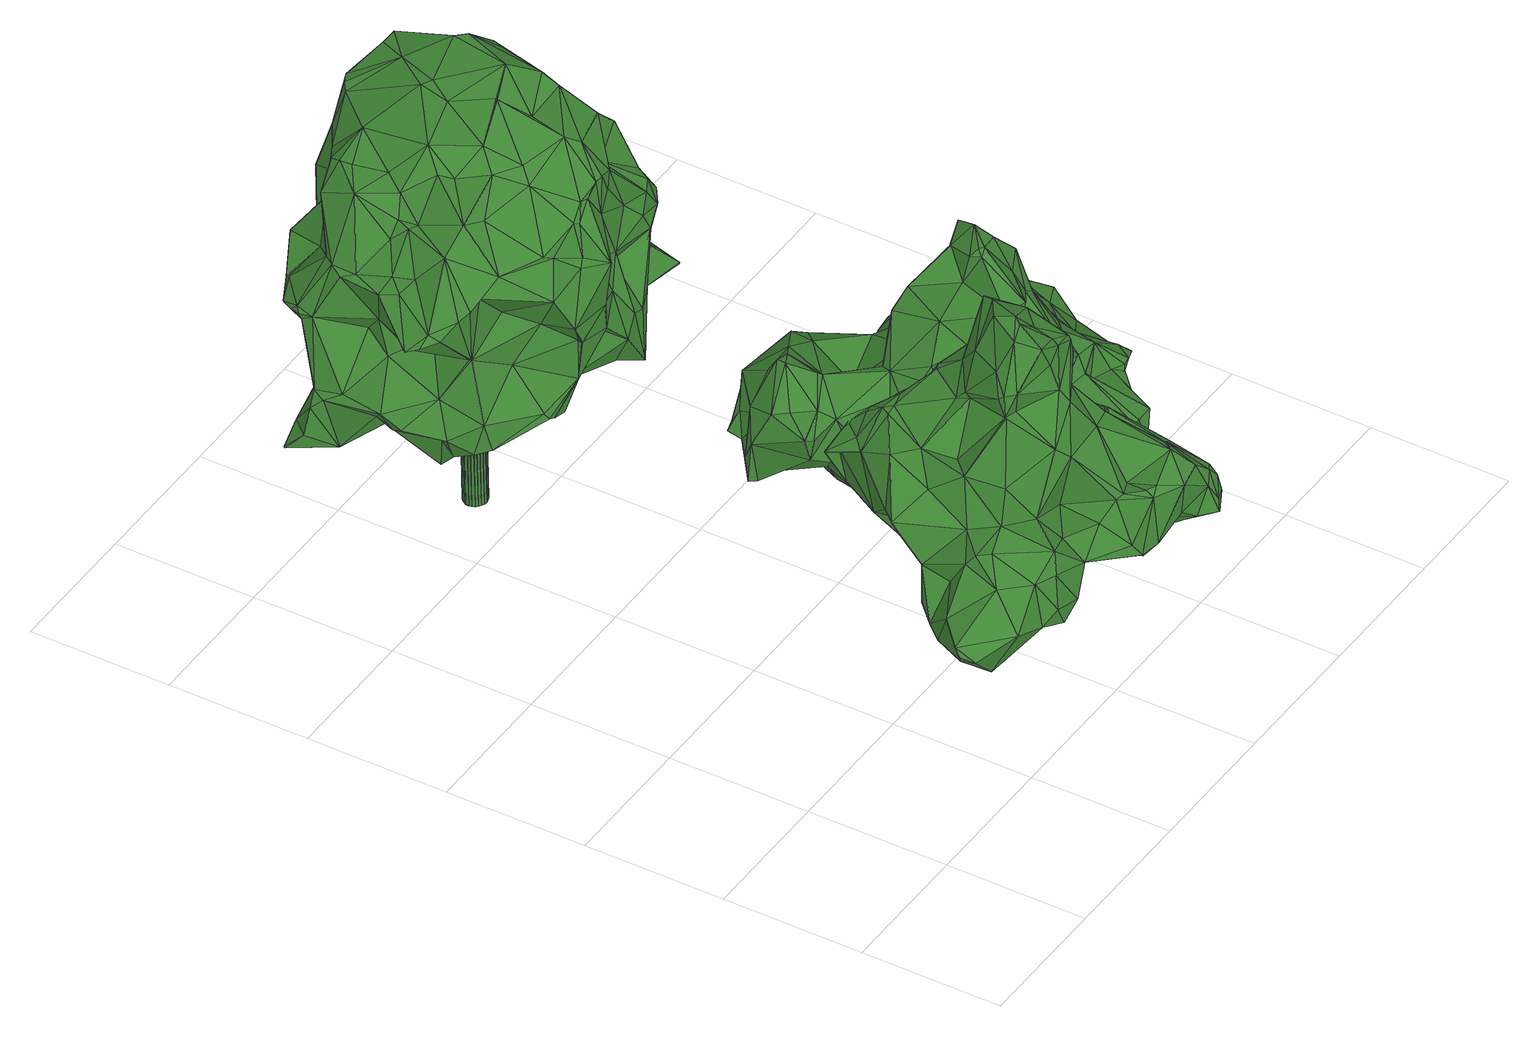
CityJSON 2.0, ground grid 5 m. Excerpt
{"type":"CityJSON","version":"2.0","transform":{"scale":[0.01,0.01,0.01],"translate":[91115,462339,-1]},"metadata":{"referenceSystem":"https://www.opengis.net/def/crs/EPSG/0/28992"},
"CityObjects":{
"tree1":{"type":"SolitaryVegetationObject","attributes":{"gtid":35,"crown_width_m":12.37,"crown_median_z":10.06,"trunk_H_m":9.99,"trunk_DBH_m":0.796,"trunk_radius_m":0.398,"trunk_base_height_m":0.07,"original_gtid":"35"},"geometry":[{"type":"Solid","lod":"3","boundaries":[[[[0,1,2]],[[3,4,5]],[[6,7,8]],[[9,10,11]],[[12,13,14]],[[15,16,17]],[[18,19,20]],[[21,22,23]],[[24,25,26]],[[24,26,27]],[[15,28,29]],[[30,1,31]],[[32,33,34]],[[35,36,37]],[[38,39,40]],[[41,42,43]],[[44,45,46]],[[47,11,48]],[[49,50,51]],[[52,36,35]],[[52,35,23]],[[22,53,54]],[[55,56,57]],[[58,59,60]],[[61,62,63]],[[64,63,62]],[[65,66,67]],[[68,69,70]],[[71,72,73]],[[74,14,75]],[[76,77,78]],[[79,80,81]],[[82,12,83]],[[84,38,85]],[[86,15,87]],[[88,89,90]],[[91,92,93]],[[72,94,95]],[[96,29,97]],[[87,29,96]],[[98,99,100]],[[101,34,102]],[[96,103,104]],[[97,103,96]],[[3,5,105]],[[106,92,91]],[[106,91,86]],[[107,108,109]],[[110,111,112]],[[5,113,61]],[[114,115,102]],[[93,92,116]],[[117,118,119]],[[120,121,3]],[[85,38,40]],[[85,40,122]],[[123,66,124]],[[125,70,126]],[[125,126,127]],[[47,48,57]],[[101,128,129]],[[130,2,1]],[[56,47,57]],[[1,131,130]],[[132,133,134]],[[135,136,137]],[[138,6,98]],[[15,17,139]],[[41,140,42]],[[141,97,142]],[[143,144,145]],[[146,56,135]],[[146,47,56]],[[23,147,52]],[[148,149,150]],[[0,2,151]],[[0,151,37]],[[98,152,99]],[[153,154,155]],[[156,157,158]],[[159,124,160]],[[161,162,163]],[[3,105,120]],[[164,105,165]],[[61,105,5]],[[16,15,132]],[[166,64,107]],[[166,107,167]],[[164,165,158]],[[165,105,61]],[[165,61,63]],[[129,128,168]],[[119,169,14]],[[156,158,55]],[[120,105,164]],[[64,170,165]],[[64,165,63]],[[11,10,77]],[[13,8,117]],[[171,168,128]],[[172,160,173]],[[30,152,154]],[[99,174,59]],[[175,158,165]],[[170,175,165]],[[55,158,175]],[[101,129,168]],[[34,101,168]],[[14,13,119]],[[24,176,177]],[[178,34,168]],[[178,32,34]],[[179,156,180]],[[181,41,182]],[[134,183,16]],[[89,184,90]],[[185,93,186]],[[187,139,17]],[[188,189,190]],[[191,106,86]],[[99,192,100]],[[45,172,193]],[[194,161,195]],[[122,23,35]],[[117,196,118]],[[169,75,14]],[[197,198,199]],[[58,182,41]],[[85,122,35]],[[103,200,104]],[[201,202,192]],[[203,58,60]],[[87,15,29]],[[44,172,45]],[[27,75,169]],[[35,37,85]],[[15,204,133]],[[86,205,191]],[[178,206,32]],[[102,128,101]],[[59,30,31]],[[207,208,209]],[[80,79,210]],[[106,210,79]],[[70,69,126]],[[211,148,212]],[[8,213,214]],[[7,214,213]],[[7,213,8]],[[215,216,93]],[[47,146,9]],[[130,25,217]],[[28,15,139]],[[4,90,5]],[[218,219,220]],[[221,7,222]],[[6,222,7]],[[110,223,111]],[[195,48,11]],[[195,11,194]],[[96,104,87]],[[224,225,226]],[[223,227,111]],[[166,135,175]],[[166,175,170]],[[228,198,188]],[[33,198,228]],[[138,98,100]],[[183,187,17]],[[183,229,187]],[[116,230,93]],[[231,232,32]],[[198,233,199]],[[234,235,236]],[[44,237,172]],[[160,172,237]],[[178,168,238]],[[217,151,2]],[[45,239,240]],[[131,12,74]],[[228,81,80]],[[154,152,98]],[[15,86,204]],[[60,59,31]],[[60,31,0]],[[99,59,192]],[[196,241,94]],[[242,232,243]],[[4,244,88]],[[137,245,146]],[[219,146,245]],[[246,247,248]],[[91,204,86]],[[109,249,250]],[[64,62,108]],[[64,108,107]],[[70,65,68]],[[207,231,32]],[[243,198,242]],[[160,124,251]],[[173,160,251]],[[164,158,157]],[[164,157,120]],[[197,199,252]],[[197,252,221]],[[253,254,48]],[[33,114,34]],[[102,34,114]],[[232,242,32]],[[153,83,12]],[[154,82,155]],[[27,65,176]],[[255,176,65]],[[42,134,43]],[[9,11,47]],[[185,43,256]],[[257,256,43]],[[170,64,166]],[[167,258,166]],[[259,78,77]],[[260,261,190]],[[107,109,167]],[[46,45,240]],[[70,66,65]],[[228,80,262]],[[228,262,114]],[[61,113,62]],[[8,13,82]],[[111,239,45]],[[22,54,246]],[[87,148,211]],[[263,162,264]],[[263,264,187]],[[156,53,157]],[[10,145,265]],[[187,266,263]],[[163,263,266]],[[137,146,135]],[[82,83,155]],[[225,215,230]],[[267,215,225]],[[166,136,135]],[[268,181,147]],[[269,177,176]],[[270,177,269]],[[185,256,93]],[[257,93,256]],[[258,167,271]],[[173,251,127]],[[173,127,272]],[[189,198,197]],[[104,200,149]],[[179,229,54]],[[179,54,53]],[[239,273,240]],[[246,147,23]],[[246,23,22]],[[197,267,260]],[[97,161,103]],[[268,140,181]],[[53,274,157]],[[223,51,50]],[[249,113,5]],[[189,197,260]],[[255,67,89]],[[221,267,197]],[[40,269,275]],[[179,180,229]],[[24,38,217]],[[24,217,25]],[[162,141,264]],[[49,51,110]],[[42,140,276]],[[225,260,267]],[[276,140,268]],[[242,33,32]],[[198,33,242]],[[30,131,1]],[[94,72,196]],[[133,257,43]],[[54,229,247]],[[54,247,246]],[[114,262,115]],[[243,233,198]],[[6,82,154]],[[6,154,98]],[[243,50,233]],[[257,204,93]],[[133,204,257]],[[202,186,192]],[[277,186,202]],[[43,277,41]],[[185,277,43]],[[15,133,132]],[[80,210,278]],[[180,156,279]],[[111,227,235]],[[163,280,195]],[[138,215,281]],[[267,138,281]],[[223,243,227]],[[236,227,243]],[[145,282,143]],[[109,108,113]],[[45,283,111]],[[32,206,207]],[[11,77,194]],[[259,77,10]],[[9,282,10]],[[145,10,282]],[[191,210,106]],[[255,89,269]],[[125,251,124]],[[138,284,6]],[[222,6,284]],[[285,286,127]],[[123,249,184]],[[57,254,55]],[[159,160,237]],[[172,71,193]],[[198,189,188]],[[255,269,176]],[[117,8,214]],[[285,72,286]],[[125,66,70]],[[237,44,287]],[[40,275,121]],[[40,121,122]],[[41,277,201]],[[202,201,277]],[[113,249,109]],[[58,201,59]],[[259,10,265]],[[89,67,123]],[[66,123,67]],[[192,186,100]],[[142,28,264]],[[142,97,28]],[[178,238,288]],[[161,194,103]],[[263,163,162]],[[44,271,287]],[[19,214,221]],[[19,221,20]],[[147,182,52]],[[287,271,109]],[[189,260,190]],[[143,289,219]],[[282,289,143]],[[104,149,148]],[[14,74,12]],[[172,173,272]],[[149,200,77]],[[6,8,82]],[[273,290,291]],[[94,241,95]],[[18,241,196]],[[20,241,18]],[[87,104,148]],[[269,89,88]],[[124,66,125]],[[185,186,277]],[[292,72,95]],[[207,236,231]],[[207,218,236]],[[46,291,44]],[[77,103,194]],[[287,109,237]],[[109,159,237]],[[273,293,218]],[[273,234,293]],[[110,51,223]],[[216,100,186]],[[216,186,93]],[[248,268,246]],[[131,25,130]],[[236,293,234]],[[121,275,244]],[[68,65,169]],[[27,169,65]],[[169,118,69]],[[24,177,39]],[[62,113,108]],[[288,207,206]],[[288,206,178]],[[17,16,183]],[[55,135,56]],[[175,135,55]],[[77,200,103]],[[235,239,111]],[[195,280,48]],[[58,203,36]],[[36,52,58]],[[37,36,203]],[[290,220,291]],[[294,295,296]],[[217,84,151]],[[41,181,140]],[[77,76,149]],[[218,290,273]],[[187,229,297]],[[126,285,127]],[[150,149,76]],[[141,162,161]],[[291,220,258]],[[215,100,216]],[[260,225,261]],[[224,261,225]],[[97,29,28]],[[163,266,280]],[[117,214,19]],[[144,208,298]],[[144,298,145]],[[239,234,273]],[[239,235,234]],[[150,299,148]],[[183,276,248]],[[139,264,28]],[[161,163,195]],[[210,191,205]],[[91,93,204]],[[243,223,50]],[[106,226,92]],[[292,294,110]],[[110,294,49]],[[71,286,72]],[[221,214,7]],[[132,134,16]],[[76,171,150]],[[238,171,76]],[[238,168,171]],[[201,192,59]],[[265,298,78]],[[219,218,144]],[[219,144,143]],[[26,74,75]],[[26,75,27]],[[116,92,226]],[[253,279,156]],[[48,279,253]],[[226,106,224]],[[23,122,300]],[[230,116,226]],[[95,295,292]],[[294,292,295]],[[248,276,268]],[[123,184,89]],[[123,124,249]],[[121,244,3]],[[3,244,4]],[[275,88,244]],[[275,269,88]],[[228,114,33]],[[278,210,205]],[[37,151,85]],[[84,85,151]],[[88,90,4]],[[27,176,24]],[[38,24,39]],[[65,67,255]],[[73,193,71]],[[152,30,174]],[[152,174,99]],[[297,266,187]],[[119,118,169]],[[236,243,232]],[[127,251,125]],[[142,264,141]],[[139,187,264]],[[18,117,19]],[[109,271,167]],[[134,42,276]],[[134,276,183]],[[115,278,212]],[[80,278,115]],[[146,219,289]],[[119,13,117]],[[196,69,118]],[[38,84,217]],[[157,274,120]],[[21,120,274]],[[21,274,53]],[[21,53,22]],[[57,48,254]],[[46,240,291]],[[240,273,291]],[[291,271,44]],[[73,72,301]],[[291,258,271]],[[18,196,117]],[[279,48,302]],[[280,266,302]],[[280,302,48]],[[153,155,83]],[[112,283,73]],[[292,301,72]],[[9,289,282]],[[245,258,220]],[[245,220,219]],[[218,220,290]],[[97,141,161]],[[230,226,225]],[[193,73,283]],[[193,283,45]],[[153,131,154]],[[30,154,131]],[[112,111,283]],[[301,112,73]],[[301,292,112]],[[110,112,292]],[[58,41,201]],[[134,133,43]],[[221,252,20]],[[207,288,208]],[[238,208,288]],[[297,229,180]],[[298,265,145]],[[179,53,156]],[[295,95,20]],[[20,95,241]],[[267,281,215]],[[82,13,12]],[[131,153,12]],[[230,215,93]],[[100,215,138]],[[49,294,50]],[[296,50,294]],[[296,233,50]],[[2,130,217]],[[270,39,177]],[[246,268,147]],[[297,302,266]],[[272,127,286]],[[9,146,289]],[[52,182,58]],[[169,69,68]],[[231,236,232]],[[37,203,60]],[[115,262,80]],[[253,156,55]],[[121,300,122]],[[23,300,21]],[[121,120,300]],[[21,300,120]],[[138,267,284]],[[221,284,267]],[[221,222,284]],[[249,90,184]],[[249,5,90]],[[102,150,171]],[[128,102,171]],[[253,55,254]],[[218,293,236]],[[303,285,126]],[[72,285,303]],[[72,303,126]],[[279,302,297]],[[144,218,209]],[[37,60,0]],[[40,39,270]],[[40,270,269]],[[207,209,218]],[[106,79,224]],[[109,250,159]],[[159,250,124]],[[249,124,250]],[[258,136,166]],[[258,245,136]],[[245,137,136]],[[126,69,72]],[[236,235,227]],[[183,247,229]],[[183,248,247]],[[190,81,188]],[[190,224,81]],[[79,81,224]],[[224,190,261]],[[188,81,228]],[[212,205,211]],[[278,205,212]],[[87,211,205]],[[87,205,86]],[[76,78,298]],[[298,208,238]],[[238,76,298]],[[259,265,78]],[[72,304,196]],[[196,304,69]],[[72,69,304]],[[25,305,26]],[[131,305,25]],[[74,305,131]],[[74,26,305]],[[59,174,30]],[[181,182,147]],[[144,209,208]],[[180,279,297]],[[295,20,252]],[[295,252,296]],[[233,252,199]],[[296,252,233]],[[0,31,1]],[[115,299,102]],[[102,299,150]],[[212,148,299]],[[212,299,115]],[[172,286,71]],[[272,286,172]],[[306,307,308]],[[306,308,309]],[[309,308,310]],[[309,310,311]],[[308,307,312]],[[308,312,310]],[[310,312,313]],[[310,313,311]],[[312,307,314]],[[312,314,313]],[[313,314,315]],[[313,315,311]],[[314,307,316]],[[314,316,315]],[[315,316,317]],[[315,317,311]],[[316,307,318]],[[316,318,317]],[[317,318,319]],[[317,319,311]],[[318,307,320]],[[318,320,319]],[[319,320,321]],[[319,321,311]],[[320,307,322]],[[320,322,321]],[[321,322,323]],[[321,323,311]],[[322,307,324]],[[322,324,323]],[[323,324,325]],[[323,325,311]],[[324,307,326]],[[324,326,325]],[[325,326,327]],[[325,327,311]],[[326,307,328]],[[326,328,327]],[[327,328,329]],[[327,329,311]],[[328,307,330]],[[328,330,329]],[[329,330,331]],[[329,331,311]],[[330,307,332]],[[330,332,331]],[[331,332,333]],[[331,333,311]],[[332,307,334]],[[332,334,333]],[[333,334,335]],[[333,335,311]],[[334,307,336]],[[334,336,335]],[[335,336,337]],[[335,337,311]],[[336,307,338]],[[336,338,337]],[[337,338,339]],[[337,339,311]],[[338,307,340]],[[338,340,339]],[[339,340,341]],[[339,341,311]],[[340,307,342]],[[340,342,341]],[[341,342,343]],[[341,343,311]],[[342,307,344]],[[342,344,343]],[[343,344,345]],[[343,345,311]],[[344,307,346]],[[344,346,345]],[[345,346,347]],[[345,347,311]],[[346,307,348]],[[346,348,347]],[[347,348,349]],[[347,349,311]],[[348,307,350]],[[348,350,349]],[[349,350,351]],[[349,351,311]],[[350,307,352]],[[350,352,351]],[[351,352,353]],[[351,353,311]],[[352,307,354]],[[352,354,353]],[[353,354,355]],[[353,355,311]],[[354,307,306]],[[354,306,355]],[[355,306,309]],[[355,309,311]]]]}]},
"tree2":{"type":"SolitaryVegetationObject","attributes":{"gtid":78,"crown_width_m":10.09,"crown_median_z":3.3,"trunk_H_m":3.5,"trunk_DBH_m":0.306,"trunk_radius_m":0.153,"trunk_base_height_m":-0.2,"original_gtid":"79"},"geometry":[{"type":"Solid","lod":"3","boundaries":[[[[356,357,358]],[[359,360,361]],[[362,363,364]],[[365,366,367]],[[368,369,370]],[[368,371,369]],[[372,373,374]],[[372,374,375]],[[376,377,378]],[[376,379,377]],[[380,381,382]],[[383,384,385]],[[386,387,362]],[[388,389,390]],[[391,380,392]],[[393,394,395]],[[396,395,394]],[[397,392,398]],[[399,400,401]],[[402,399,401]],[[403,404,405]],[[406,364,407]],[[408,360,409]],[[410,359,361]],[[411,363,412]],[[413,414,415]],[[416,417,418]],[[412,363,419]],[[412,419,396]],[[420,421,422]],[[423,424,425]],[[426,427,428]],[[429,430,431]],[[432,431,430]],[[369,433,434]],[[435,436,405]],[[437,438,439]],[[440,441,442]],[[443,441,440]],[[444,445,446]],[[385,447,448]],[[372,449,373]],[[449,424,423]],[[450,419,451]],[[452,450,451]],[[387,451,419]],[[386,362,453]],[[454,455,446]],[[383,381,456]],[[372,393,449]],[[457,458,459]],[[423,460,461]],[[378,458,457]],[[391,462,381]],[[427,463,464]],[[425,424,450]],[[425,450,452]],[[375,461,460]],[[374,461,375]],[[430,429,409]],[[374,373,461]],[[449,461,373]],[[465,459,458]],[[449,423,461]],[[397,398,466]],[[467,429,431]],[[464,426,428]],[[403,468,415]],[[469,405,436]],[[470,435,404]],[[471,391,392]],[[471,392,397]],[[387,386,451]],[[464,428,427]],[[419,363,387]],[[472,464,463]],[[372,400,393]],[[473,438,437]],[[398,392,474]],[[381,383,382]],[[475,476,477]],[[478,479,378]],[[408,361,360]],[[466,398,474]],[[469,436,435]],[[469,435,470]],[[480,410,361]],[[402,478,399]],[[475,477,456]],[[449,393,395]],[[449,395,424]],[[413,481,482]],[[415,481,413]],[[483,484,485]],[[372,375,486]],[[487,488,489]],[[489,488,399]],[[467,431,490]],[[369,491,433]],[[359,454,360]],[[492,493,494]],[[492,495,493]],[[450,424,419]],[[419,424,396]],[[455,410,496]],[[497,496,410]],[[432,360,454]],[[424,395,396]],[[498,471,397]],[[397,499,498]],[[474,392,380]],[[500,501,421]],[[502,503,376]],[[364,453,362]],[[410,455,359]],[[364,363,411]],[[415,358,403]],[[403,358,357]],[[474,447,504]],[[505,486,433]],[[469,506,405]],[[464,499,426]],[[466,426,499]],[[433,491,507]],[[411,407,364]],[[411,508,407]],[[404,435,405]],[[438,473,509]],[[510,381,462]],[[404,403,440]],[[391,471,462]],[[381,380,391]],[[471,511,462]],[[385,504,447]],[[404,440,512]],[[513,378,479]],[[451,514,515]],[[516,515,514]],[[377,489,378]],[[484,416,418]],[[484,418,517]],[[518,519,507]],[[520,519,518]],[[521,481,522]],[[381,510,456]],[[523,448,447]],[[511,471,498]],[[460,434,486]],[[444,431,445]],[[524,404,512]],[[405,506,403]],[[468,403,506]],[[453,364,406]],[[414,420,422]],[[362,387,363]],[[357,440,403]],[[483,416,484]],[[371,494,369]],[[492,494,371]],[[516,492,371]],[[492,426,495]],[[466,499,397]],[[467,490,417]],[[422,421,501]],[[510,525,475]],[[400,372,486]],[[400,486,505]],[[497,500,496]],[[421,496,500]],[[526,488,377]],[[437,483,473]],[[493,527,476]],[[358,415,414]],[[356,414,422]],[[431,432,445]],[[507,402,433]],[[493,528,494]],[[474,504,529]],[[416,483,530]],[[431,420,531]],[[480,532,410]],[[492,427,426]],[[516,371,515]],[[504,493,495]],[[481,521,484]],[[528,533,459]],[[457,459,533]],[[495,426,529]],[[356,358,414]],[[534,478,402]],[[531,490,431]],[[535,511,536]],[[535,536,417]],[[511,498,536]],[[393,399,394]],[[488,394,399]],[[462,525,510]],[[442,376,503]],[[442,537,376]],[[532,538,410]],[[456,527,384]],[[477,527,456]],[[430,409,360]],[[439,376,378]],[[502,376,439]],[[442,441,537]],[[423,370,460]],[[434,460,370]],[[376,537,379]],[[502,524,503]],[[438,524,502]],[[438,502,439]],[[470,404,524]],[[438,470,524]],[[463,427,539]],[[514,539,427]],[[539,451,540]],[[516,427,492]],[[516,514,427]],[[454,359,455]],[[460,486,375]],[[412,396,394]],[[451,515,452]],[[412,394,541]],[[542,543,536]],[[544,545,499]],[[544,499,472]],[[545,498,499]],[[500,546,501]],[[407,508,547]],[[407,547,406]],[[472,499,464]],[[433,402,505]],[[526,377,379]],[[446,421,420]],[[548,406,547]],[[446,455,496]],[[421,446,496]],[[377,487,489]],[[379,441,526]],[[537,441,379]],[[517,531,482]],[[485,473,483]],[[481,484,517]],[[432,430,360]],[[485,484,521]],[[541,526,388]],[[541,388,508]],[[356,422,546]],[[531,517,490]],[[482,531,413]],[[413,531,420]],[[413,420,414]],[[439,378,437]],[[512,440,442]],[[482,481,517]],[[451,539,514]],[[549,365,367]],[[528,493,476]],[[443,389,441]],[[526,441,389]],[[462,511,525]],[[465,528,459]],[[547,538,532]],[[510,475,456]],[[550,476,475]],[[535,475,525]],[[440,357,443]],[[506,522,468]],[[416,550,475]],[[416,530,550]],[[535,525,511]],[[389,443,356]],[[357,356,443]],[[368,370,425]],[[512,503,524]],[[512,442,503]],[[506,509,521]],[[506,521,522]],[[473,485,509]],[[521,509,485]],[[438,509,470]],[[470,509,469]],[[469,509,506]],[[522,481,468]],[[468,481,415]],[[444,446,420]],[[505,401,400]],[[378,457,437]],[[534,402,479]],[[520,494,519]],[[528,519,494]],[[480,367,532]],[[385,448,383]],[[550,530,476]],[[530,483,533]],[[530,533,476]],[[483,437,533]],[[457,533,437]],[[476,533,528]],[[453,451,386]],[[444,420,431]],[[497,410,538]],[[394,488,541]],[[526,541,488]],[[551,371,368]],[[551,368,452]],[[452,515,371]],[[532,552,547]],[[549,429,543]],[[536,543,417]],[[467,417,543]],[[389,388,526]],[[507,519,465]],[[368,425,452]],[[446,445,454]],[[532,366,552]],[[388,390,508]],[[429,549,408]],[[412,541,411]],[[508,411,541]],[[545,542,498]],[[534,479,478]],[[380,523,474]],[[518,491,520]],[[507,491,518]],[[508,546,547]],[[390,546,508]],[[498,542,536]],[[480,361,367]],[[549,367,361]],[[523,382,448]],[[417,416,553]],[[417,553,535]],[[382,383,448]],[[497,538,547]],[[495,529,504]],[[454,445,432]],[[366,532,367]],[[545,554,366]],[[544,554,545]],[[472,554,544]],[[549,543,542]],[[547,552,548]],[[356,546,389]],[[365,542,545]],[[545,366,365]],[[389,546,390]],[[517,418,490]],[[417,490,418]],[[488,487,377]],[[507,479,402]],[[513,479,507]],[[523,380,382]],[[489,399,478]],[[378,489,478]],[[505,402,401]],[[548,554,463]],[[552,366,554]],[[552,554,548]],[[467,543,429]],[[463,554,472]],[[422,501,546]],[[465,519,528]],[[365,549,542]],[[425,370,423]],[[434,370,369]],[[408,549,361]],[[551,452,371]],[[383,456,384]],[[513,507,465]],[[369,520,491]],[[369,494,520]],[[447,474,523]],[[475,553,416]],[[475,535,553]],[[547,546,497]],[[500,497,546]],[[474,529,466]],[[426,466,529]],[[453,540,451]],[[539,540,463]],[[548,463,540]],[[406,548,540]],[[406,540,453]],[[408,409,429]],[[393,400,399]],[[385,384,527]],[[493,504,527]],[[385,527,504]],[[477,476,527]],[[433,486,434]],[[513,458,378]],[[465,458,513]],[[555,556,557]],[[555,557,558]],[[558,557,559]],[[558,559,560]],[[557,556,561]],[[557,561,559]],[[559,561,562]],[[559,562,560]],[[561,556,563]],[[561,563,562]],[[562,563,564]],[[562,564,560]],[[563,556,565]],[[563,565,564]],[[564,565,566]],[[564,566,560]],[[565,556,567]],[[565,567,566]],[[566,567,568]],[[566,568,560]],[[567,556,569]],[[567,569,568]],[[568,569,570]],[[568,570,560]],[[569,556,571]],[[569,571,570]],[[570,571,572]],[[570,572,560]],[[571,556,573]],[[571,573,572]],[[572,573,574]],[[572,574,560]],[[573,556,575]],[[573,575,574]],[[574,575,576]],[[574,576,560]],[[575,556,577]],[[575,577,576]],[[576,577,578]],[[576,578,560]],[[577,556,579]],[[577,579,578]],[[578,579,580]],[[578,580,560]],[[579,556,581]],[[579,581,580]],[[580,581,582]],[[580,582,560]],[[581,556,583]],[[581,583,582]],[[582,583,584]],[[582,584,560]],[[583,556,585]],[[583,585,584]],[[584,585,586]],[[584,586,560]],[[585,556,587]],[[585,587,586]],[[586,587,588]],[[586,588,560]],[[587,556,589]],[[587,589,588]],[[588,589,590]],[[588,590,560]],[[589,556,591]],[[589,591,590]],[[590,591,592]],[[590,592,560]],[[591,556,593]],[[591,593,592]],[[592,593,594]],[[592,594,560]],[[593,556,595]],[[593,595,594]],[[594,595,596]],[[594,596,560]],[[595,556,597]],[[595,597,596]],[[596,597,598]],[[596,598,560]],[[597,556,599]],[[597,599,598]],[[598,599,600]],[[598,600,560]],[[599,556,601]],[[599,601,600]],[[600,601,602]],[[600,602,560]],[[601,556,603]],[[601,603,602]],[[602,603,604]],[[602,604,560]],[[603,556,555]],[[603,555,604]],[[604,555,558]],[[604,558,560]]]]}]},
"tree3":{"type":"SolitaryVegetationObject","attributes":{"gtid":79,"crown_width_m":11.04,"crown_median_z":2.66,"trunk_H_m":2.85,"trunk_DBH_m":0.292,"trunk_radius_m":0.146,"trunk_base_height_m":-0.19,"original_gtid":"80"},"geometry":[{"type":"Solid","lod":"3","boundaries":[[[[605,606,607]],[[608,609,610]],[[611,612,613]],[[611,613,614]],[[615,616,617]],[[615,617,618]],[[619,620,621]],[[622,621,620]],[[623,624,625]],[[626,627,628]],[[629,630,631]],[[632,630,629]],[[633,634,635]],[[636,623,637]],[[638,639,628]],[[640,641,642]],[[606,643,644]],[[645,646,647]],[[648,649,634]],[[645,650,651]],[[652,653,654]],[[655,656,657]],[[658,659,660]],[[661,662,663]],[[607,664,605]],[[633,648,634]],[[610,609,632]],[[629,665,666]],[[661,667,668]],[[617,669,670]],[[671,669,617]],[[672,673,674]],[[675,638,676]],[[642,641,677]],[[642,677,678]],[[676,679,680]],[[681,679,682]],[[683,623,636]],[[679,628,684]],[[685,686,644]],[[653,614,654]],[[687,609,608]],[[641,688,689]],[[615,618,690]],[[625,637,623]],[[691,692,693]],[[694,695,696]],[[694,696,697]],[[698,699,700]],[[701,702,650]],[[627,703,704]],[[627,626,703]],[[626,622,703]],[[662,661,705]],[[649,635,634]],[[706,647,646]],[[707,708,709]],[[707,709,667]],[[710,711,712]],[[671,713,708]],[[661,668,705]],[[681,682,704]],[[636,637,714]],[[660,659,715]],[[716,717,710]],[[710,718,716]],[[627,684,628]],[[627,704,684]],[[619,621,639]],[[702,701,719]],[[715,659,720]],[[624,721,625]],[[701,722,723]],[[631,724,725]],[[674,697,726]],[[638,679,676]],[[727,649,648]],[[728,729,665]],[[730,731,653]],[[702,719,732]],[[733,734,735]],[[736,686,737]],[[633,635,738]],[[739,740,636]],[[741,666,742]],[[741,742,743]],[[684,682,679]],[[623,744,624]],[[683,744,623]],[[745,705,668]],[[628,639,626]],[[607,746,747]],[[610,748,608]],[[653,652,616]],[[681,704,717]],[[674,726,672]],[[672,726,749]],[[688,750,751]],[[752,753,754]],[[755,705,745]],[[683,656,744]],[[657,656,683]],[[618,617,670]],[[726,697,756]],[[726,756,727]],[[757,727,648]],[[758,757,759]],[[760,724,630]],[[667,761,707]],[[661,761,667]],[[663,761,661]],[[736,712,762]],[[763,764,765]],[[763,647,766]],[[706,766,647]],[[635,649,696]],[[636,714,739]],[[767,743,742]],[[768,769,770]],[[767,771,645]],[[646,645,771]],[[696,695,635]],[[772,695,694]],[[723,695,772]],[[750,640,698]],[[750,688,640]],[[773,698,705]],[[773,705,755]],[[680,679,774]],[[775,768,686]],[[768,737,686]],[[605,643,606]],[[733,729,728]],[[765,764,776]],[[632,743,716]],[[632,716,610]],[[767,742,771]],[[666,771,742]],[[665,729,666]],[[729,777,666]],[[723,778,695]],[[723,722,778]],[[638,628,679]],[[684,704,682]],[[613,612,770]],[[720,779,715]],[[717,780,774]],[[717,774,681]],[[652,654,708]],[[613,708,654]],[[743,632,741]],[[696,756,697]],[[622,711,703]],[[781,782,611]],[[606,746,607]],[[743,767,783]],[[710,717,711]],[[784,620,619]],[[762,620,784]],[[785,786,787]],[[770,737,768]],[[700,699,642]],[[764,721,788]],[[789,663,662]],[[622,620,762]],[[618,670,715]],[[790,658,791]],[[636,725,683]],[[644,686,736]],[[790,692,658]],[[631,740,739]],[[622,762,711]],[[650,702,651]],[[722,692,790]],[[758,759,792]],[[669,759,791]],[[641,689,793]],[[793,689,794]],[[651,702,774]],[[764,788,656]],[[764,656,655]],[[717,783,780]],[[631,630,724]],[[631,725,740]],[[725,636,740]],[[606,644,619]],[[629,741,632]],[[725,657,683]],[[780,783,767]],[[735,795,733]],[[776,692,691]],[[776,691,765]],[[720,659,658]],[[685,644,643]],[[635,695,738]],[[672,796,673]],[[642,673,796]],[[788,624,656]],[[624,744,656]],[[797,607,747]],[[690,618,779]],[[781,710,782]],[[789,796,707]],[[715,779,618]],[[738,722,798]],[[799,672,800]],[[799,800,758]],[[624,788,721]],[[664,643,605]],[[685,643,664]],[[690,730,615]],[[757,801,727]],[[749,801,800]],[[749,800,672]],[[758,801,757]],[[722,802,693]],[[690,803,730]],[[615,730,616]],[[653,616,730]],[[614,781,611]],[[687,608,803]],[[658,692,776]],[[773,775,698]],[[697,674,804]],[[697,804,694]],[[749,726,801]],[[695,778,738]],[[722,738,778]],[[644,736,784]],[[644,784,619]],[[667,709,668]],[[647,763,645]],[[650,645,763]],[[650,763,765]],[[766,721,764]],[[766,764,763]],[[675,676,732]],[[716,743,717]],[[736,762,784]],[[780,645,651]],[[674,805,804]],[[674,678,805]],[[805,675,732]],[[789,642,796]],[[796,672,799]],[[796,799,707]],[[700,806,662]],[[642,806,700]],[[781,614,807]],[[745,709,769]],[[613,769,709]],[[808,686,794]],[[775,686,808]],[[641,793,677]],[[785,787,675]],[[688,641,640]],[[698,775,750]],[[794,750,775]],[[626,621,622]],[[639,621,626]],[[767,645,780]],[[613,654,614]],[[770,769,613]],[[685,664,793]],[[793,664,677]],[[793,794,685]],[[809,631,739]],[[791,658,660]],[[790,759,757]],[[755,769,768]],[[717,743,783]],[[660,715,669]],[[660,669,791]],[[745,769,755]],[[668,709,745]],[[737,770,810]],[[737,810,712]],[[691,693,802]],[[610,716,811]],[[718,811,716]],[[712,782,710]],[[610,811,748]],[[669,792,759]],[[751,689,688]],[[717,812,711]],[[608,730,803]],[[671,708,799]],[[781,811,718]],[[781,718,710]],[[640,699,698]],[[811,813,748]],[[655,658,764]],[[720,658,655]],[[764,658,776]],[[761,789,707]],[[625,814,637]],[[663,789,761]],[[642,699,640]],[[681,774,679]],[[721,814,625]],[[642,789,806]],[[662,806,789]],[[705,700,662]],[[698,700,705]],[[727,801,726]],[[637,814,706]],[[651,774,780]],[[613,709,708]],[[678,673,642]],[[674,673,678]],[[736,737,712]],[[706,814,766]],[[766,814,721]],[[639,754,619]],[[675,747,746]],[[675,746,638]],[[811,781,813]],[[714,637,815]],[[666,741,629]],[[815,637,706]],[[751,794,689]],[[794,751,750]],[[758,800,801]],[[692,722,693]],[[694,719,772]],[[804,719,694]],[[772,719,723]],[[701,723,719]],[[724,760,725]],[[803,690,760]],[[779,760,690]],[[792,669,671]],[[758,792,671]],[[715,670,669]],[[664,607,797]],[[664,797,677]],[[755,768,775]],[[712,810,782]],[[752,754,639]],[[648,633,798]],[[612,810,770]],[[785,675,805]],[[720,655,779]],[[657,725,655]],[[707,799,708]],[[671,799,758]],[[790,791,759]],[[691,650,765]],[[608,731,730]],[[608,748,731]],[[725,760,655]],[[779,655,760]],[[755,775,773]],[[732,680,702]],[[781,807,813]],[[711,812,703]],[[676,680,732]],[[813,807,748]],[[731,748,807]],[[606,753,746]],[[775,808,794]],[[712,711,762]],[[752,638,746]],[[677,786,678]],[[677,797,786]],[[752,746,753]],[[680,774,702]],[[757,798,790]],[[648,798,757]],[[675,787,747]],[[785,805,678]],[[701,802,722]],[[650,802,701]],[[794,686,685]],[[752,639,638]],[[785,678,786]],[[786,797,787]],[[797,747,787]],[[754,753,619]],[[619,753,606]],[[738,798,633]],[[691,802,650]],[[708,713,652]],[[671,617,713]],[[616,713,617]],[[652,713,616]],[[777,646,771]],[[771,666,777]],[[703,812,704]],[[810,612,782]],[[629,809,665]],[[631,809,629]],[[809,739,728]],[[665,809,728]],[[714,728,739]],[[728,714,815]],[[729,733,795]],[[735,729,795]],[[611,782,612]],[[805,816,804]],[[732,816,805]],[[804,816,719]],[[732,719,816]],[[649,727,756]],[[649,756,696]],[[722,790,798]],[[717,704,812]],[[731,807,653]],[[653,807,614]],[[815,706,734]],[[646,817,706]],[[735,817,646]],[[734,706,817]],[[734,817,735]],[[733,728,734]],[[728,815,734]],[[735,777,729]],[[735,646,777]],[[632,609,630]],[[803,609,687]],[[630,609,760]],[[760,609,803]],[[818,819,820]],[[818,820,821]],[[821,820,822]],[[821,822,823]],[[820,819,824]],[[820,824,822]],[[822,824,825]],[[822,825,823]],[[824,819,826]],[[824,826,825]],[[825,826,827]],[[825,827,823]],[[826,819,828]],[[826,828,827]],[[827,828,829]],[[827,829,823]],[[828,819,830]],[[828,830,829]],[[829,830,831]],[[829,831,823]],[[830,819,832]],[[830,832,831]],[[831,832,833]],[[831,833,823]],[[832,819,834]],[[832,834,833]],[[833,834,835]],[[833,835,823]],[[834,819,836]],[[834,836,835]],[[835,836,837]],[[835,837,823]],[[836,819,838]],[[836,838,837]],[[837,838,839]],[[837,839,823]],[[838,819,840]],[[838,840,839]],[[839,840,841]],[[839,841,823]],[[840,819,842]],[[840,842,841]],[[841,842,843]],[[841,843,823]],[[842,819,844]],[[842,844,843]],[[843,844,845]],[[843,845,823]],[[844,819,846]],[[844,846,845]],[[845,846,847]],[[845,847,823]],[[846,819,848]],[[846,848,847]],[[847,848,849]],[[847,849,823]],[[848,819,850]],[[848,850,849]],[[849,850,851]],[[849,851,823]],[[850,819,852]],[[850,852,851]],[[851,852,853]],[[851,853,823]],[[852,819,854]],[[852,854,853]],[[853,854,855]],[[853,855,823]],[[854,819,856]],[[854,856,855]],[[855,856,857]],[[855,857,823]],[[856,819,858]],[[856,858,857]],[[857,858,859]],[[857,859,823]],[[858,819,860]],[[858,860,859]],[[859,860,861]],[[859,861,823]],[[860,819,862]],[[860,862,861]],[[861,862,863]],[[861,863,823]],[[862,819,864]],[[862,864,863]],[[863,864,865]],[[863,865,823]],[[864,819,866]],[[864,866,865]],[[865,866,867]],[[865,867,823]],[[866,819,818]],[[866,818,867]],[[867,818,821]],[[867,821,823]]]]}]}
},
"vertices":[
[1049,1722,1293],[1136,1736,1180],[1087,1743,1308],[962,2311,1732],[1089,2302,1620],[1008,2385,1627],[947,1782,830],[937,1822,851],[1112,1899,894],[247,2388,1311],[165,2444,1150],[221,2354,1312],[1226,1792,919],[1265,1973,899],[1275,1969,919],[263,1874,1106],[320,1882,1307],[237,1863,1316],[1111,2214,817],[933,2108,925],[931,2184,789],[783,2100,1684],[660,1933,1578],[810,1874,1612],[1121,1981,1306],[1208,1811,1181],[1174,1997,1166],[1320,2030,1219],[126,1904,1260],[261,1879,1106],[1069,1721,1136],[1032,1725,1208],[261,2430,712],[382,2297,756],[179,2364,685],[846,1834,1584],[807,1735,1517],[880,1754,1483],[1119,1899,1456],[1108,1964,1426],[1055,2102,1552],[621,1589,1365],[521,1636,1392],[453,1616,1207],[920,2736,1041],[902,2691,856],[822,2715,886],[331,2460,1477],[319,2331,1536],[789,2352,935],[673,2236,865],[758,2357,935],[776,1739,1515],[627,2055,1628],[580,1994,1570],[554,2444,1586],[432,2484,1532],[413,2442,1553],[790,1728,1382],[869,1725,1178],[967,1755,1282],[946,2570,1644],[905,2583,1608],[885,2574,1641],[755,2627,1582],[1316,2216,1154],[1231,2371,1162],[1235,2308,1196],[1377,2305,1031],[1340,2314,907],[1348,2352,1032],[1139,2590,802],[1143,2399,745],[1063,2534,755],[1248,1937,941],[1218,2086,1046],[108,2347,896],[151,2381,1141],[153,2420,1114],[353,1953,756],[249,1975,659],[353,1973,748],[1200,1782,864],[1222,1750,896],[1115,1881,1462],[1028,1886,1551],[244,1817,882],[210,1958,952],[1190,2277,1498],[1190,2272,1358],[1145,2313,1494],[385,1687,888],[394,1672,868],[482,1622,989],[978,2245,714],[958,2258,709],[307,2040,1104],[87,1989,1221],[876,1623,788],[862,1651,970],[745,1604,968],[22,2401,702],[108,2256,708],[242,2196,1147],[236,2159,1020],[934,2349,1728],[261,1797,783],[738,2645,1391],[797,2560,1498],[907,2601,1328],[847,2419,913],[757,2557,818],[933,2543,852],[1014,2552,1532],[256,2199,822],[132,2106,847],[416,1668,858],[1144,2074,941],[1308,2116,870],[1323,2063,859],[891,2135,1736],[994,2067,1660],[1001,2009,1627],[1111,2432,1219],[1121,2491,1209],[1264,2463,1087],[1286,2411,952],[1259,2618,921],[45,2347,758],[24,2404,704],[1189,1775,1190],[1194,1811,950],[450,1880,1166],[488,1762,1141],[455,1695,1279],[535,2543,1481],[580,2537,1347],[471,2510,1364],[758,1657,853],[181,1871,1314],[542,1644,1417],[60,1991,1228],[78,1948,1247],[297,2564,1122],[365,2469,1075],[192,2511,1121],[444,2511,1358],[693,1743,1492],[87,2096,919],[118,2251,910],[82,2298,892],[940,1822,1449],[942,1671,924],[1224,1710,895],[1052,1723,917],[1221,1711,892],[543,2202,1627],[710,2235,1670],[732,2344,1676],[1081,2615,1218],[1107,2602,1192],[182,2162,1300],[198,2095,1319],[237,2145,1340],[762,2319,1684],[830,2471,1662],[700,2644,1415],[740,2673,1294],[125,2423,734],[1355,2137,1065],[712,2607,1587],[61,2333,862],[1075,2630,1010],[1161,2542,1043],[967,1796,1048],[683,2585,1579],[1259,2160,1316],[1108,2056,1328],[157,2420,736],[520,2093,1554],[499,2140,1564],[641,1716,1452],[721,1736,1488],[381,1848,1367],[1122,2285,1369],[496,1615,1124],[657,1628,1066],[289,1987,1444],[380,2061,751],[507,2031,796],[428,1993,776],[229,1844,766],[807,1698,1078],[946,2615,856],[195,2307,1301],[221,2266,1310],[1139,2207,796],[627,2014,796],[546,2201,737],[671,2164,756],[264,2246,1077],[742,1724,1243],[647,1628,1168],[846,1739,1439],[409,1816,1011],[182,1914,823],[259,2432,717],[374,2458,809],[251,2333,929],[363,2376,958],[230,1918,727],[66,2007,905],[91,2053,873],[972,1945,924],[957,1970,919],[536,1689,920],[667,1651,1041],[1108,1788,1318],[519,2516,956],[444,2639,1173],[584,2616,1149],[820,1992,796],[933,1820,854],[687,2461,870],[385,1954,777],[460,1776,929],[382,1744,865],[597,2531,807],[364,2074,737],[372,1969,1526],[470,1664,847],[402,2441,784],[425,2421,772],[672,2177,759],[625,2610,774],[628,2607,773],[537,2504,817],[1010,2638,1160],[135,2360,892],[733,2589,820],[798,2699,873],[977,2235,720],[445,2390,767],[526,2376,781],[1076,2257,1620],[531,2597,1204],[632,1891,1535],[453,1945,1498],[502,1761,1396],[1058,2454,1447],[955,2503,1291],[1228,2500,1086],[808,2064,788],[462,2295,1534],[417,2399,1553],[1277,2226,1303],[493,1618,1123],[496,1632,1128],[687,2695,1240],[150,2428,1135],[572,1994,847],[383,1907,991],[298,2035,740],[246,2068,1354],[116,1940,1279],[169,2468,1123],[343,2150,1452],[662,1840,923],[636,1733,1451],[1200,2223,1473],[1071,2131,1391],[811,2613,1232],[1238,2639,919],[661,2628,847],[782,2103,1688],[1078,2202,1590],[509,1729,1402],[645,1624,1169],[208,1947,794],[421,2229,1509],[319,2202,1407],[632,1771,971],[247,2523,1175],[947,2589,851],[822,1800,929],[1240,2581,906],[1169,2599,832],[971,2617,1160],[168,2390,763],[402,2505,1194],[609,2546,1070],[772,2652,1081],[989,2366,824],[609,2583,802],[824,2251,924],[928,2188,790],[809,2159,860],[358,2124,1470],[157,2420,1111],[108,2121,886],[854,2016,1603],[1048,2503,778],[352,2193,1466],[1199,2451,949],[1170,2339,927],[1068,1874,1054],[780,2152,108],[740,2152,107],[779,2162,108],[758,2159,1107],[757,2169,1107],[718,2159,1106],[775,2172,108],[753,2179,1107],[768,2180,107],[747,2187,1106],[760,2186,107],[739,2194,1106],[751,2190,107],[729,2198,1106],[740,2192,107],[719,2199,1106],[730,2191,107],[708,2198,1106],[720,2187,106],[699,2194,1105],[712,2180,106],[690,2188,1105],[706,2172,106],[684,2179,1105],[702,2163,106],[680,2170,1105],[700,2152,106],[679,2160,1105],[701,2142,106],[680,2149,1105],[705,2132,106],[684,2140,1105],[712,2124,107],[690,2131,1106],[720,2118,107],[698,2125,1106],[729,2114,107],[708,2121,1106],[740,2112,107],[718,2120,1106],[750,2113,108],[729,2121,1106],[760,2117,108],[738,2125,1107],[768,2124,108],[746,2131,1107],[774,2132,108],[753,2139,1107],[778,2141,108],[757,2149,1107],
[1186,592,166],[964,568,142],[952,626,172],[1228,1089,527],[1203,1090,543],[1262,1056,570],[1735,704,260],[1711,675,240],[1648,741,253],[1347,895,696],[1396,837,569],[1268,910,609],[1713,260,459],[1639,193,509],[1716,257,460],[1623,419,575],[1721,66,260],[1778,97,293],[1777,94,295],[1738,80,293],[1168,240,224],[1263,326,295],[1232,254,319],[1193,337,208],[1392,602,1036],[1298,549,1022],[1377,577,1028],[1360,488,974],[1395,478,892],[1466,493,916],[1740,707,297],[1766,686,262],[1342,598,198],[1244,583,162],[1332,685,230],[1358,659,1038],[1460,725,1003],[1662,240,174],[1603,407,184],[1768,357,210],[1761,435,210],[1488,776,976],[1491,774,976],[1560,229,227],[1662,111,265],[1579,152,300],[1479,138,272],[821,533,177],[790,319,162],[698,375,245],[1546,808,321],[1572,765,256],[1237,1028,606],[1212,1028,602],[1230,1022,374],[1612,682,221],[1633,505,196],[1096,723,361],[1100,746,219],[930,657,200],[1069,590,631],[1120,776,627],[1042,703,550],[1801,509,251],[1106,939,315],[1272,968,197],[1256,819,160],[1783,142,374],[1854,343,322],[1771,275,417],[1659,715,764],[1690,720,662],[1683,730,688],[1199,964,655],[1141,1021,552],[1096,980,542],[1083,1101,502],[1580,107,447],[1677,126,451],[682,311,276],[645,347,307],[1101,282,441],[980,279,394],[1067,257,380],[944,402,161],[1165,452,174],[1098,284,174],[1131,502,164],[1138,1085,482],[1083,1099,498],[1166,1074,338],[1549,507,893],[1467,513,932],[1758,276,199],[1816,458,375],[1775,682,359],[1759,493,468],[1710,722,285],[1155,1133,444],[1221,1032,366],[1255,512,857],[1218,325,393],[1368,285,366],[1362,424,386],[1738,115,395],[1787,115,340],[1258,590,916],[1637,760,523],[1647,758,681],[1426,259,430],[1552,749,895],[1182,932,653],[821,563,230],[660,372,327],[807,235,328],[1309,697,918],[1613,771,659],[932,405,497],[1537,649,950],[1222,536,778],[1316,412,642],[1278,532,767],[1402,158,269],[1400,148,276],[1175,970,534],[918,651,359],[957,756,409],[1036,435,521],[1003,541,486],[911,451,483],[1709,101,356],[1388,282,312],[1471,386,216],[1409,194,284],[1071,860,601],[1512,166,467],[1582,523,673],[1438,432,738],[1538,398,587],[1576,507,801],[1275,969,199],[1274,966,200],[1347,765,827],[1544,750,846],[1305,985,146],[1303,984,143],[1034,229,277],[1074,231,200],[1563,507,866],[1594,125,319],[752,460,340],[1477,155,446],[1470,694,200],[867,348,423],[1222,538,861],[1271,710,772],[945,401,165],[1409,192,288],[1722,697,482],[1748,500,476],[1619,557,525],[901,748,498],[1479,183,463],[1446,245,446],[1507,271,436],[900,483,444],[911,544,343],[1454,573,962],[948,232,266],[1218,557,846],[1359,474,163],[1408,454,795],[1367,385,588],[1538,645,824],[1204,524,515],[1009,838,436],[1277,813,451],[1181,397,466],[1401,146,273],[1269,690,760],[1274,743,734],[1136,294,184],[1199,806,321],[1722,700,480],[1634,699,377],[1514,515,190],[1356,865,741],[1213,931,666],[1505,707,716],[1381,872,742],[1290,793,190],[1364,783,299],[1534,803,381],[1269,941,673],[1265,557,738],[1619,396,400],[1429,808,468],[1149,663,611],[1524,794,590],[1355,552,81],[1340,552,80],[1355,555,81],[1338,564,431],[1338,568,431],[1323,564,430],[1354,559,80],[1336,572,431],[1351,562,80],[1334,575,430],[1348,565,80],[1331,577,430],[1344,567,80],[1327,579,430],[1340,567,80],[1324,580,430],[1337,567,79],[1320,579,430],[1333,566,79],[1316,578,429],[1330,563,79],[1313,576,429],[1327,560,79],[1310,572,429],[1325,556,79],[1308,569,429],[1325,553,79],[1308,565,429],[1325,548,79],[1308,561,430],[1326,545,80],[1310,557,430],[1329,541,80],[1312,554,430],[1332,539,80],[1315,551,430],[1335,537,80],[1318,550,431],[1340,537,81],[1322,549,431],[1343,537,81],[1326,549,431],[1347,539,81],[1330,551,431],[1350,541,81],[1333,553,431],[1353,544,81],[1336,556,431],[1355,547,81],[1338,560,431],
[2307,1028,301],[2308,1143,283],[2301,1019,343],[1326,1026,158],[1329,1154,166],[1410,1131,156],[1743,879,258],[1772,870,231],[1617,723,232],[1545,821,200],[1238,859,362],[1344,825,310],[1330,793,422],[1258,836,418],[2220,1207,198],[2137,1219,220],[2138,1273,240],[2022,1281,227],[1057,1278,591],[1175,1301,705],[1182,1334,700],[2037,1382,284],[2008,1394,303],[2065,1353,365],[1304,1291,258],[1308,1230,231],[1121,1299,314],[1335,1208,171],[1674,939,935],[1697,922,958],[1771,982,975],[1019,1327,479],[1100,1380,550],[2113,1277,412],[2144,1303,297],[2124,641,345],[2180,713,329],[2009,694,464],[2240,963,239],[2176,981,198],[1558,1454,495],[1399,1555,417],[1473,1460,557],[1683,902,942],[1710,907,959],[1589,1240,556],[1618,1283,449],[1455,767,232],[1427,830,170],[1516,767,209],[1169,1112,565],[1150,1167,588],[1055,1123,555],[1357,1032,660],[1319,978,624],[1347,913,676],[1866,416,286],[1923,443,369],[1854,438,373],[2275,922,271],[1279,1469,267],[1364,1486,194],[1759,524,298],[1850,450,257],[1403,847,554],[1302,806,451],[1540,699,451],[1840,724,594],[1901,746,564],[1900,853,679],[2046,1090,495],[1986,1188,447],[2109,825,380],[2008,824,496],[1901,1319,418],[1845,1162,425],[1876,1348,376],[1902,1377,345],[1020,1135,572],[1934,1378,341],[2257,926,253],[2062,835,221],[1295,1039,170],[2178,664,326],[2180,701,319],[1203,907,364],[1493,1061,657],[1520,1126,747],[1552,1113,708],[1889,991,822],[1810,1064,932],[1792,926,936],[1903,913,818],[2092,635,321],[2096,638,341],[2041,653,352],[1725,1060,647],[1707,1169,474],[1976,1312,241],[1891,1404,291],[1916,463,303],[1281,1521,508],[1774,669,440],[1584,656,408],[1749,570,272],[1689,1112,234],[1866,1161,186],[1885,1001,211],[1466,823,339],[1052,1370,388],[1297,889,580],[1567,1248,183],[1729,1267,258],[1665,1120,248],[1785,1013,621],[1309,1004,595],[1250,1337,674],[1606,1122,785],[1834,1085,830],[1222,1148,388],[1056,1138,472],[1845,843,720],[1699,753,816],[1221,1486,292],[1308,1507,258],[1317,930,218],[1391,899,172],[1907,1071,483],[1224,1537,300],[1249,1509,377],[1243,1535,327],[2062,921,189],[1858,855,204],[1722,1037,903],[1026,1343,320],[1044,1319,320],[1402,1396,243],[1452,1443,243],[1553,1316,179],[1085,1229,599],[1858,569,188],[2159,1138,418],[2152,1051,469],[1397,986,172],[1708,832,657],[2145,662,311],[2172,672,310],[2184,1210,322],[2273,1170,287],[2242,1192,283],[1870,587,182],[1811,869,810],[1622,776,807],[1581,760,595],[1545,861,698],[1224,1073,360],[1835,445,364],[1950,1120,191],[1436,1360,586],[1257,1216,638],[1398,1198,516],[1330,1382,629],[1568,1497,315],[1916,714,185],[1809,652,209],[1801,820,204],[1448,1534,345],[1851,1079,828],[2017,665,303],[1696,1245,385],[2000,724,222],[1385,1077,641],[1338,1507,249],[1734,1050,883],[1242,993,390],[1618,1324,374],[1603,1002,291],[1795,953,255],[1617,1365,302],[2115,1092,202],[2066,919,436],[2101,883,415],[2132,1010,460],[1244,1225,650],[1896,659,435],[1504,944,792],[1375,893,725],[1553,793,596],[2177,738,325],[2140,726,283],[1227,1539,300],[1908,691,486],[2206,977,366],[1668,961,826],[1776,711,494],[1684,801,642],[1661,753,765],[1558,1104,687],[1274,1011,202],[1904,909,712],[1965,868,517],[1924,657,390],[1443,895,186],[2059,801,245],[1232,1425,312],[1796,864,220],[1468,1105,204],[1858,1238,293],[1423,992,203],[1229,1397,597],[1203,1391,436],[1849,922,532],[1287,1530,431],[1655,1051,80],[1640,1052,81],[1654,1055,81],[1665,1040,365],[1665,1044,366],[1651,1041,366],[1653,1059,81],[1664,1048,366],[1651,1062,81],[1661,1051,366],[1648,1064,81],[1658,1053,366],[1644,1066,81],[1655,1055,366],[1641,1067,82],[1651,1055,366],[1637,1066,82],[1647,1055,367],[1633,1065,82],[1644,1054,367],[1630,1063,82],[1641,1052,367],[1628,1060,82],[1638,1049,367],[1626,1056,82],[1637,1045,367],[1625,1053,82],[1636,1041,366],[1626,1049,81],[1636,1038,366],[1627,1045,81],[1638,1034,366],[1629,1042,81],[1640,1031,366],[1632,1040,81],[1643,1028,366],[1636,1038,81],[1646,1027,366],[1639,1037,80],[1650,1026,365],[1643,1038,80],[1654,1027,365],[1647,1039,80],[1657,1028,365],[1650,1041,80],[1661,1030,365],[1652,1044,80],[1663,1033,365],[1654,1048,80],[1665,1036,365]
]}
